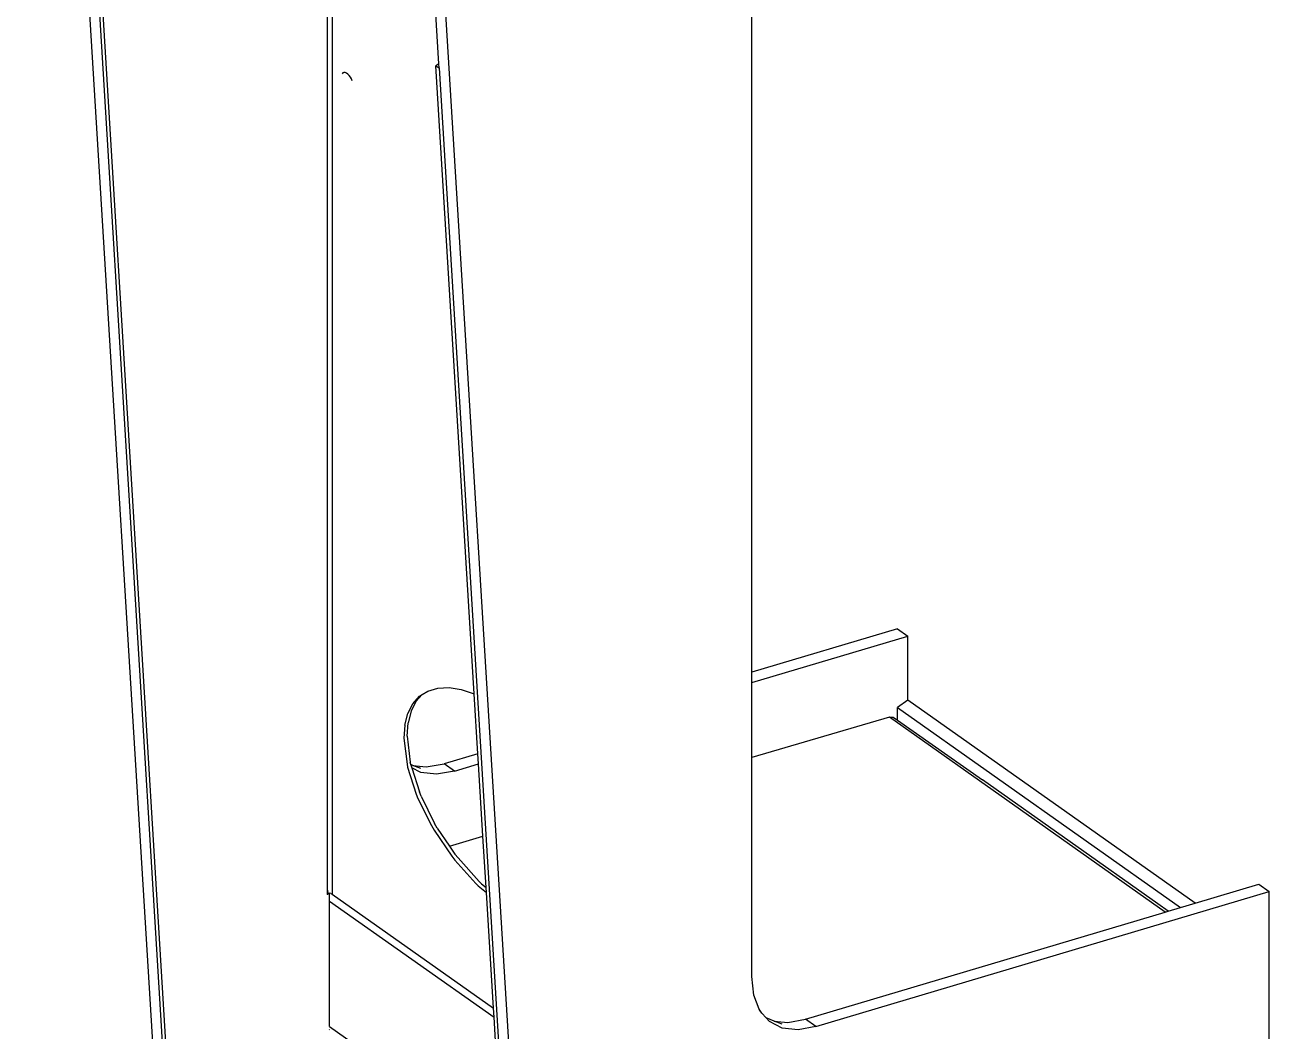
# Model space of a CAD drawing. Header units: millimetres. Extents: x -1533 to 3873, y -634 to 3374.
# Drawn here: x 2446.6 to 2872.6, y 1705.3 to 2049.9 of the extents above; entities that cross this region are included whole.
import ezdxf

# ---------------------------------------------------------------- set-up
doc = ezdxf.new("R2010")
doc.units = ezdxf.units.MM
doc.header["$MEASUREMENT"] = 0

msp = doc.modelspace()

# ---------------------------------------------------------------- linework, layer by layer
for p, q in [((2695.48699, 1828.26695), (2695.48699, 2478.18596)), ((2491.18461, 1687.92932), (2446.57321, 2418.51304)), ((2571.74331, 2363.05338), (2618.46383, 1597.92932)), ((2550.07339, 2176.5536), (2550.07339, 1753.47937)), ((2551.77045, 2176.5536), (2551.77045, 1752.28953)), ((2588.29571, 2036.58087), (2581.01116, 2155.8773)), ((2494.72014, 1685.42932), (2468.17536, 2120.14295)), ((2469.23603, 2119.39295), (2495.7808, 1684.67932)), ((2588.29571, 2036.58087), (2587.32286, 2035.89295)), ((2588.38352, 2035.14295), (2588.29571, 2036.58087)), ((2555.44519, 2033.48953), (2555.23617, 2033.17966)), ((2555.77469, 2033.63681), (2555.44519, 2033.48953)), ((2556.19797, 2033.60953), (2555.77469, 2033.63681)), ((2556.68075, 2033.40991), (2556.19797, 2033.60953)), ((2557.18391, 2033.05412), (2556.68075, 2033.40991)), ((2557.66668, 2032.57099), (2557.18391, 2033.05412)), ((2558.08997, 2031.99966), (2557.66668, 2032.57099)), ((2587.32286, 2035.89295), (2588.38352, 2035.14295)), ((2600.45803, 1820.7833), (2587.32286, 2035.89295)), ((2588.38352, 2035.14295), (2614.92829, 1600.42932)), ((2558.41947, 2031.3864), (2558.08997, 2031.99966)), ((2558.62849, 2030.78093), (2558.41947, 2031.3864)), ((2745.33802, 1843.12236), (2695.48699, 1828.26695)), ((2695.48699, 1824.71338), (2748.87356, 1840.62236)), ((2745.33802, 1843.12236), (2748.87356, 1840.62236)), ((2748.87356, 1818.70205), (2748.87356, 1840.62236)), ((2695.48699, 1824.71338), (2695.48699, 1828.26695)), ((2695.48699, 1799.00019), (2695.48699, 1824.71338)), ((2579.41301, 1817.40675), (2581.70967, 1819.98879)), ((2582.60258, 1820.5502), (2580.47367, 1818.15675)), ((2581.70967, 1819.98879), (2582.60258, 1820.5502)), ((2582.60258, 1820.5502), (2584.58154, 1821.79444)), ((2584.58154, 1821.79444), (2587.97015, 1822.78695)), ((2587.97015, 1822.78695), (2591.80652, 1822.9461)), ((2591.80652, 1822.9461), (2596.01255, 1822.26865)), ((2596.01255, 1822.26865), (2600.45803, 1820.7833)), ((2601.70751, 1800.32104), (2600.45803, 1820.7833)), ((2577.7383, 1814.10088), (2579.41301, 1817.40675)), ((2580.47367, 1818.15675), (2578.79896, 1814.85088)), ((2748.87356, 1818.70205), (2745.33802, 1816.20205)), ((2745.33802, 1811.86844), (2745.33802, 1816.20205)), ((2745.33802, 1816.20205), (2842.29807, 1747.64094)), ((2847.27269, 1749.12336), (2748.87356, 1818.70205)), ((2576.71964, 1810.13848), (2577.7383, 1814.10088)), ((2577.43842, 1806.35021), (2577.7803, 1810.88848)), ((2578.79896, 1814.85088), (2577.7803, 1810.88848)), ((2742.67677, 1812.82175), (2695.48699, 1799.00019)), ((2742.67677, 1812.82175), (2743.91553, 1812.86996)), ((2837.0627, 1746.08082), (2742.67677, 1812.82175)), ((2743.91553, 1812.86996), (2745.33802, 1811.86844)), ((2745.33802, 1811.86844), (2774.44244, 1791.37713)), ((2576.71964, 1810.13848), (2576.37776, 1805.60021)), ((2576.37776, 1805.60021), (2577.44766, 1796.71699)), ((2577.43842, 1806.35021), (2578.50832, 1797.46699)), ((2601.70751, 1800.32104), (2590.17586, 1796.88466)), ((2601.92062, 1796.83097), (2601.70751, 1800.32104)), ((2695.48699, 1724.07368), (2695.48699, 1799.00019)), ((2577.44766, 1796.71699), (2577.62469, 1795.77806)), ((2577.62469, 1795.77806), (2580.60533, 1786.47451)), ((2578.67394, 1796.58858), (2578.50832, 1797.46699)), ((2578.68535, 1796.52806), (2578.67394, 1796.58858)), ((2579.44604, 1796.28731), (2578.67394, 1796.58858)), ((2578.68535, 1796.52806), (2579.02643, 1795.46343)), ((2582.17147, 1793.87489), (2579.02643, 1795.46343)), ((2579.02643, 1795.46343), (2581.66599, 1787.22451)), ((2579.44604, 1796.28731), (2584.02776, 1795.79197)), ((2582.10736, 1795.24887), (2579.44604, 1796.28731)), ((2587.56329, 1793.29197), (2582.17147, 1793.87489)), ((2584.02776, 1795.79197), (2590.17586, 1796.88466)), ((2593.71139, 1794.38466), (2587.56329, 1793.29197)), ((2593.71139, 1794.38466), (2590.17586, 1796.88466)), ((2593.71139, 1794.38466), (2601.92062, 1796.83097)), ((2603.43451, 1772.03863), (2601.92062, 1796.83097)), ((2834.54651, 1748.87713), (2774.44244, 1791.37713)), ((2580.60533, 1786.47451), (2581.17817, 1785.02037)), ((2582.23883, 1785.77037), (2581.66599, 1787.22451)), ((2582.23883, 1785.77037), (2586.87688, 1776.44636)), ((2581.17817, 1785.02037), (2585.81622, 1775.69636)), ((2585.81622, 1775.69636), (2586.73549, 1774.12707)), ((2586.73549, 1774.12707), (2592.7799, 1765.21499)), ((2587.79615, 1774.87707), (2586.87688, 1776.44636)), ((2587.79615, 1774.87707), (2591.9939, 1768.68776)), ((2591.9939, 1768.68776), (2603.43451, 1772.03863)), ((2591.9939, 1768.68776), (2593.84056, 1765.96499)), ((2604.50663, 1754.48082), (2603.43451, 1772.03863)), ((2592.7799, 1765.21499), (2593.82897, 1763.90034)), ((2593.82897, 1763.90034), (2601.0249, 1755.83141)), ((2594.88963, 1764.65034), (2593.84056, 1765.96499)), ((2594.88963, 1764.65034), (2602.08556, 1756.58141)), ((2601.0249, 1755.83141), (2601.83864, 1755.07898)), ((2602.89931, 1755.82898), (2602.08556, 1756.58141)), ((2602.89931, 1755.82898), (2604.50663, 1754.48082)), ((2847.27269, 1749.12336), (2869.08171, 1755.62236)), ((2869.08171, 1755.62236), (2872.61724, 1753.12236)), ((2550.07339, 1753.47937), (2550.4627, 1753.53413)), ((2550.07339, 1753.47937), (2550.07339, 1753.2774)), ((2550.07339, 1753.2774), (2550.4627, 1753.02417)), ((2550.07339, 1753.2774), (2550.07339, 1752.28953)), ((2550.2295, 1752.36329), (2550.07339, 1752.28953)), ((2550.07339, 1752.28953), (2550.07339, 1752.0774)), ((2550.18554, 1752.1567), (2550.07339, 1752.0774)), ((2550.67593, 1752.50346), (2550.18554, 1752.1567)), ((2550.18554, 1752.1567), (2550.2295, 1752.36329)), ((2550.2295, 1752.36329), (2550.31213, 1752.75157)), ((2550.4627, 1752.47347), (2550.2295, 1752.36329)), ((2550.31213, 1752.75157), (2550.4627, 1753.02417)), ((2550.67593, 1752.50346), (2550.4627, 1752.47347)), ((2550.92192, 1752.53806), (2550.67593, 1752.50346)), ((2551.38114, 1752.47347), (2550.92192, 1752.53806)), ((2550.92192, 1749.88279), (2550.92192, 1752.53806)), ((2551.38114, 1752.47347), (2551.77045, 1752.28953)), ((2551.77045, 1752.28953), (2607.02626, 1713.21777)), ((2601.83864, 1755.07898), (2604.61216, 1752.75267)), ((2604.61216, 1752.75267), (2604.50663, 1754.48082)), ((2607.02626, 1713.21777), (2604.61216, 1752.75267)), ((2717.45508, 1706.88466), (2872.61724, 1753.12236)), ((2872.61187, 1676.04392), (2872.61724, 1753.12236)), ((2550.92192, 1706.89558), (2550.92192, 1749.88279)), ((2550.92192, 1749.88279), (2607.21815, 1710.07535)), ((2838.06363, 1746.3791), (2834.54651, 1748.87713)), ((2838.06363, 1746.3791), (2842.29807, 1747.64094)), ((2842.29807, 1747.64094), (2847.27269, 1749.12336)), ((2713.91955, 1709.38466), (2837.0627, 1746.08082)), ((2837.0627, 1746.08082), (2838.06363, 1746.3791)), ((2696.17137, 1717.63491), (2695.48699, 1724.07368)), ((2698.03876, 1712.82346), (2696.17137, 1717.63491)), ((2607.21815, 1710.07535), (2607.02626, 1713.21777)), ((2698.97098, 1711.51995), (2698.03876, 1712.82346)), ((2698.19798, 1712.41324), (2698.03876, 1712.82346)), ((2609.96151, 1665.14828), (2607.21815, 1710.07535)), ((2698.97098, 1711.51995), (2698.19798, 1712.41324)), ((2700.39048, 1709.87956), (2698.97098, 1711.51995)), ((2701.48837, 1708.61083), (2700.39048, 1709.87956)), ((2703.18972, 1708.78731), (2700.39048, 1709.87956)), ((2705.91516, 1706.37489), (2701.48837, 1708.61083)), ((2703.18972, 1708.78731), (2707.77144, 1708.29197)), ((2705.85105, 1707.74887), (2703.18972, 1708.78731)), ((2707.77144, 1708.29197), (2713.91955, 1709.38466)), ((2717.45508, 1706.88466), (2713.91955, 1709.38466)), ((2550.81811, 1705.81662), (2550.84407, 1705.85119)), ((2550.86739, 1705.83517), (2550.84549, 1705.79659)), ((2550.92192, 1706.89558), (2609.96151, 1665.14828)), ((2711.30698, 1705.79197), (2705.91516, 1706.37489)), ((2717.45508, 1706.88466), (2711.30698, 1705.79197))]:
    msp.add_line(p, q)

doc.saveas('drawing.dxf')
